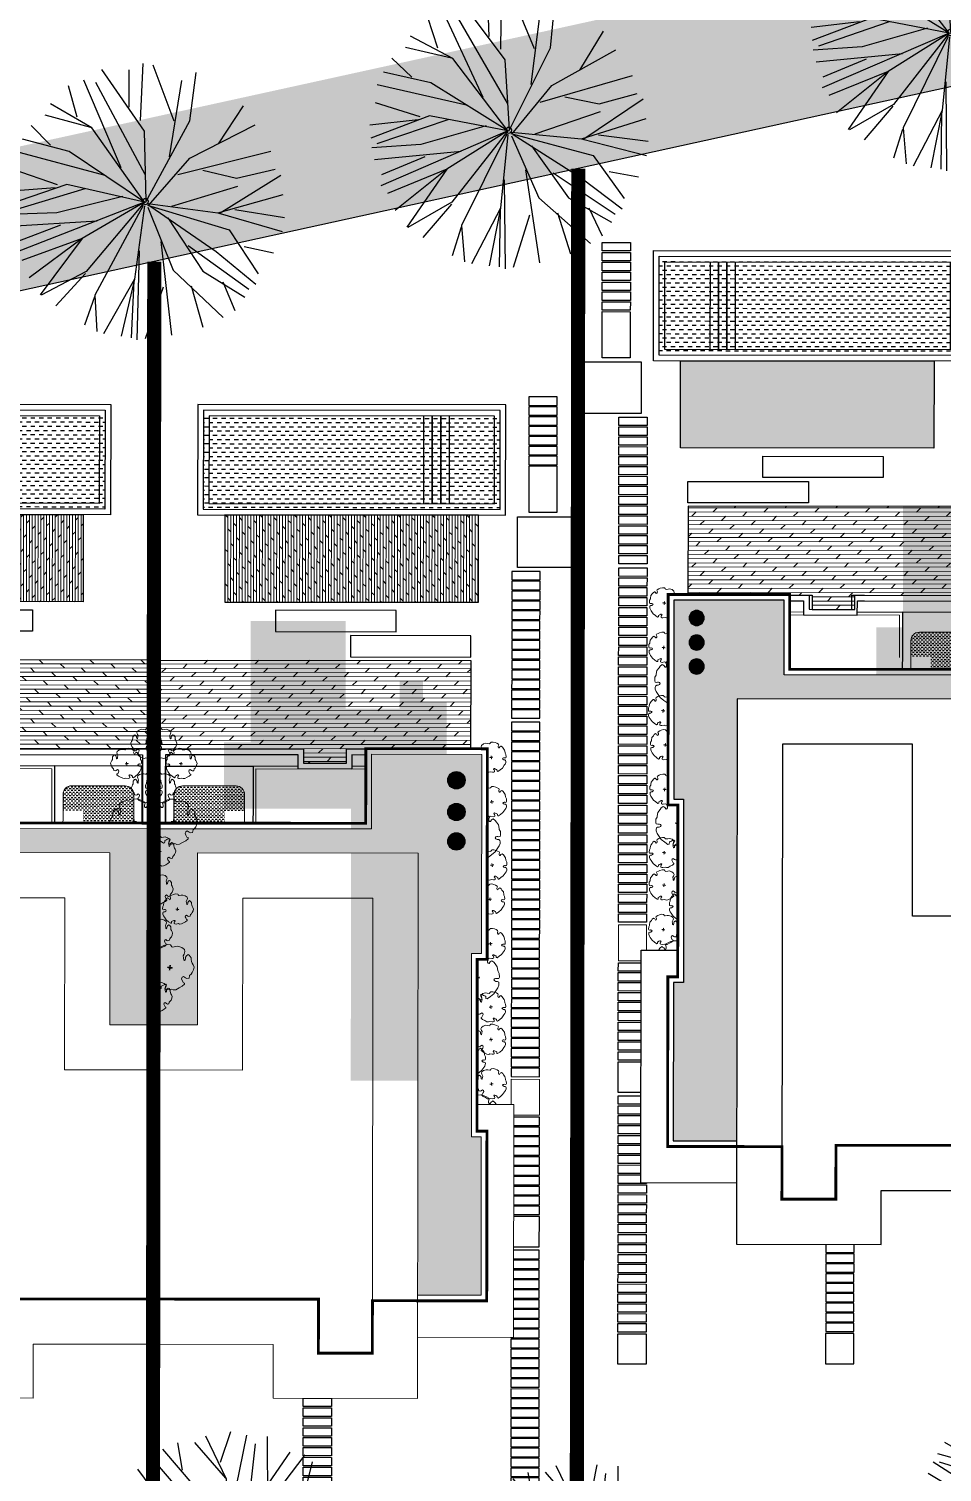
# Model space of a CAD drawing. Header units: millimetres. Extents: x -1030105 to 906887, y -616134 to 1220667.
# Drawn here: x -812864 to -780548, y -415820 to -364710 of the extents above; entities that cross this region are included whole.
import ezdxf

# ---------------------------------------------------------------- set-up
doc = ezdxf.new("R2010")
doc.units = ezdxf.units.MM
doc.header["$MEASUREMENT"] = 0
doc.linetypes.add('HIDDEN', pattern=[9.525, 6.35, -3.175])
doc.layers.get('Defpoints').update_dxf_attribs({"color": 1})
doc.layers.add('+ toa do mong', color=7, linetype='Continuous', true_color=0xfa1a05)
for name, color, linetype, lineweight in [('240930  KHU B- TMB gời inno$0$1. I-FURN', 252, 'Continuous', 18), ('240930  KHU B- TMB gời inno$0$A-WALL', 1, 'Continuous', 30), ('240930  KHU B- TMB gời inno$0$GFA', 6, 'Continuous', 0), ('GFA', 6, 'Continuous', 0), ('QH_KTCQ_Caycanhquan', 97, 'Continuous', 18)]:
    doc.layers.add(name, color=color, linetype=linetype, lineweight=lineweight)
for name, color, linetype in [('240930  KHU B- TMB gời inno$0$DA-ELEV-PEN1', 8, 'Continuous'), ('240930  KHU B- TMB gời inno$0$DA-FLOR-PATT', 251, 'Continuous'), ('240930  KHU B- TMB gời inno$0$DA-WALL-LOW', 1, 'Continuous'), ('240930  KHU B- TMB gời inno$0$DA-WALL-PATT', 8, 'Continuous'), ('240930  KHU B- TMB gời inno$0$TMB-KHU B-XREF$0$Xref-LBC-Plot$0$DA-SITE-CNTR1', 8, 'Continuous'), ('DA-LANS-TREE', 7, 'Continuous'), ('DA-WALL-LOW', 1, 'Continuous'), ('Dat cong trinh cac loai', 6, 'Continuous'), ('KTCQ CẢNH QUAN', 192, 'Continuous'), ('N-cay lon', 192, 'Continuous'), ('ranh dat', 7, 'Continuous'), ('TMB-KHU B-XREF$0$Xref-LBC-Plot$0$DA-SITE-CNTR1', 8, 'Continuous'), ('XREF_LBC_ZONE B_BEACH VILLA 22 11 11$0$DA-FLOR-PATT', 251, 'Continuous')]:
    doc.layers.add(name, color=color, linetype=linetype)

# ---------------------------------------------------------------- blocks, each defined once
blk = doc.blocks.new('*U1357')
at = {"layer": '240930  KHU B- TMB gời inno$0$DA-WALL-PATT'}
blk.add_lwpolyline([(0, -0.6), (-0.3, -0.6), (-0.3, 0.4), (0, 0.4)], close=True, dxfattribs=at)
blk = doc.blocks.new('*U1358')
at = {"color": 0, "linetype": 'ByBlock', "lineweight": -2, "transparency": 16777216, "rotation": 180.0003083683384}
for p in [(-0.652, -240.491), (-0.302, -240.491), (0.048, -240.491), (0.398, -240.491), (0.748, -240.491), (1.098, -240.491), (1.448, -240.491), (1.798, -240.491), (2.148, -240.491), (2.498, -240.491), (2.848, -240.491), (3.198, -240.491), (3.548, -240.491)]:
    blk.add_blockref('*U1357', p, dxfattribs=at)
blk = doc.blocks.new('*U1359')
at = {"layer": '240930  KHU B- TMB gời inno$0$DA-WALL-PATT'}
blk.add_lwpolyline([(0, -600), (-300, -600), (-300, 400), (0, 400)], close=True, dxfattribs=at)
blk = doc.blocks.new('*U1360')
at = {"color": 0, "linetype": 'ByBlock', "lineweight": -2, "transparency": 16777216, "rotation": 180.0003083671565}
for p in [(-2402, -240491), (-2052, -240491), (-1702, -240491), (-1352, -240491), (-1002, -240491), (-652, -240491), (-302, -240491), (48, -240491), (398, -240491), (748, -240491), (1098, -240491), (1448, -240491), (1798, -240491), (2148, -240491), (2498, -240491), (2848, -240491), (3198, -240491), (3548, -240491)]:
    blk.add_blockref('*U1359', p, dxfattribs=at)
blk = doc.blocks.new('*U1361')
at = {"layer": '240930  KHU B- TMB gời inno$0$DA-WALL-PATT'}
blk.add_lwpolyline([(0, -600), (-300, -600), (-300, 400), (0, 400)], close=True, dxfattribs=at)
blk = doc.blocks.new('*U1362')
at = {"color": 0, "linetype": 'ByBlock', "lineweight": -2, "transparency": 16777216, "rotation": 180.0003083671565}
for p in [(398, -240491), (748, -240491), (1098, -240491), (1448, -240491), (1798, -240491), (2148, -240491), (2498, -240491), (2848, -240491), (3198, -240491), (3548, -240491)]:
    blk.add_blockref('*U1361', p, dxfattribs=at)
blk = doc.blocks.new('*U1363')
at = {"layer": '240930  KHU B- TMB gời inno$0$DA-WALL-PATT'}
blk.add_lwpolyline([(0, -600), (-300, -600), (-300, 400), (0, 400)], close=True, dxfattribs=at)
blk = doc.blocks.new('*U1364')
at = {"color": 0, "linetype": 'ByBlock', "lineweight": -2, "transparency": 16777216, "rotation": 180.0003083671565}
for p in [(-2402, -240491), (-2052, -240491), (-1702, -240491), (-1352, -240491), (-1002, -240491), (-652, -240491), (-302, -240491), (48, -240491), (398, -240491), (748, -240491), (1098, -240491), (1448, -240491), (1798, -240491), (2148, -240491), (2498, -240491), (2848, -240491), (3198, -240491), (3548, -240491)]:
    blk.add_blockref('*U1363', p, dxfattribs=at)
blk = doc.blocks.new('*U1365')
at = {"layer": '240930  KHU B- TMB gời inno$0$DA-WALL-PATT'}
blk.add_lwpolyline([(0, -600), (-300, -600), (-300, 400), (0, 400)], close=True, dxfattribs=at)
blk = doc.blocks.new('*U1366')
at = {"color": 0, "linetype": 'ByBlock', "lineweight": -2, "transparency": 16777216, "rotation": 180.0003083671565}
for p in [(-1352, -240491), (-1002, -240491), (-652, -240491), (-302, -240491), (48, -240491), (398, -240491), (748, -240491), (1098, -240491), (1448, -240491), (1798, -240491), (2148, -240491), (2498, -240491), (2848, -240491), (3198, -240491), (3548, -240491)]:
    blk.add_blockref('*U1365', p, dxfattribs=at)
blk = doc.blocks.new('*U1367')
at = {"layer": '240930  KHU B- TMB gời inno$0$DA-WALL-PATT'}
blk.add_lwpolyline([(0, -600), (-300, -600), (-300, 400), (0, 400)], close=True, dxfattribs=at)
blk = doc.blocks.new('*U1368')
at = {"color": 0, "linetype": 'ByBlock', "lineweight": -2, "transparency": 16777216, "rotation": 180.0003083671565}
for p in [(398, -240491), (748, -240491), (1098, -240491), (1448, -240491), (1798, -240491), (2148, -240491), (2498, -240491), (2848, -240491), (3198, -240491), (3548, -240491)]:
    blk.add_blockref('*U1367', p, dxfattribs=at)
blk = doc.blocks.new('*U1369')
at = {"layer": '240930  KHU B- TMB gời inno$0$DA-WALL-PATT'}
blk.add_lwpolyline([(0, -600), (-300, -600), (-300, 400), (0, 400)], close=True, dxfattribs=at)
blk = doc.blocks.new('*U1370')
at = {"color": 0, "linetype": 'ByBlock', "lineweight": -2, "transparency": 16777216, "rotation": 180.0003083671565}
for p in [(-1002, -240491), (-652, -240491), (-302, -240491), (48, -240491), (398, -240491), (748, -240491), (1098, -240491), (1448, -240491), (1798, -240491), (2148, -240491), (2498, -240491), (2848, -240491), (3198, -240491), (3548, -240491)]:
    blk.add_blockref('*U1369', p, dxfattribs=at)
blk = doc.blocks.new('240930  KHU B- TMB gời inno$0$A$C8db1bffd')
at = {"layer": '240930  KHU B- TMB gời inno$0$DA-FLOR-PATT'}
h = blk.add_hatch(dxfattribs=at)
h.set_pattern_fill('DASH', color=153, scale=1200, angle=90)
h.paths.add_polyline_path([(-200, -10700), (-200, -200), (-3500, -200), (-3500, -10700)])
blk.add_lwpolyline([(-200, -10700), (-200, -200), (-3700, -200), (-3700, -10700)], close=True, dxfattribs=at)
for points in [[(-3500, -2000), (-400, -2000)], [(-400, -2300), (-3500, -2300)], [(-3500, -2600), (-400, -2600)], [(-400, -2900), (-3500, -2900)]]:
    blk.add_lwpolyline(points, dxfattribs=at)
at = {"layer": '240930  KHU B- TMB gời inno$0$DA-WALL-LOW', "color": 252}
blk.add_lwpolyline([(0, -10900), (0, 0), (-3900, 0), (-3900, -10900)], close=True, dxfattribs=at)
at = {"layer": '240930  KHU B- TMB gời inno$0$DA-WALL-PATT'}
blk.add_lwpolyline([(-400, -10500), (-400, -400), (-3500, -400), (-3500, -10500)], close=True, dxfattribs=at)
for points in [[(-3500, -2300), (-400, -2300)], [(-400, -2600), (-3500, -2600)]]:
    blk.add_lwpolyline(points, dxfattribs=at)
blk = doc.blocks.new('*U1371')
at = {"layer": '240930  KHU B- TMB gời inno$0$DA-WALL-PATT'}
blk.add_lwpolyline([(0, -600), (-300, -600), (-300, 400), (0, 400)], close=True, dxfattribs=at)
blk = doc.blocks.new('*U1372')
at = {"color": 0, "linetype": 'ByBlock', "lineweight": -2, "transparency": 16777216, "rotation": 180.0003083671565}
for p in [(1448, -240491), (1798, -240491), (2148, -240491), (2498, -240491), (2848, -240491), (3198, -240491), (3548, -240491)]:
    blk.add_blockref('*U1371', p, dxfattribs=at)
blk = doc.blocks.new('Xref Khu Spa-Wellness - TBM$0$TREE_T')
at = {"const_width": 100}
for points in [[(-124, 124), (124, -124)], [(124, 124), (-124, -124)]]:
    blk.add_lwpolyline(points, dxfattribs=at)
blk = doc.blocks.new('Xref Khu Spa-Wellness - TBM$0$TREE_5')
at = {"layer": 'QH_KTCQ_Caycanhquan', "color": 114, "true_color": 0x139b48}
blk.add_lwpolyline([(-936, 1164), (-781, 1299), (-578, 1386), (-423, 1425), (-249, 1454), (-181, 1415), (-143, 1289), (-85, 1222), (-17, 1193), (41, 1222), (31, 1347), (60, 1425), (80, 1473), (244, 1473), (370, 1434), (592, 1376), (776, 1212), (824, 1164), (960, 1106), (1114, 932), (1143, 845), (1076, 768), (1018, 748), (979, 710), (931, 642), (940, 565), (1018, 555), (1114, 565), (1192, 623), (1289, 632), (1366, 565), (1424, 487), (1472, 323), (1482, 169), (1501, -160), (1434, -440), (1356, -691), (1289, -720), (1240, -682), (1182, -614), (1124, -624), (1037, -643), (931, -662), (873, -701), (863, -769), (969, -798), (1056, -856), (1105, -923), (1066, -991), (989, -1068), (786, -1174), (718, -1290), (573, -1377), (341, -1416), (109, -1455), (-94, -1445), (-133, -1387), (-94, -1319), (-124, -1167), (-158, -1051), (-245, -987), (-362, -999), (-402, -1151), (-439, -1243), (-568, -1308), (-704, -1194), (-829, -1184), (-965, -1145), (-1129, -1049), (-1265, -942), (-1313, -778), (-1332, -653), (-1352, -546), (-1429, -421), (-1497, -334), (-1497, -131), (-1458, -54), (-1323, -44), (-1226, -92), (-1158, -160), (-1110, -208), (-1042, -218), (-1023, -170), (-1100, -44), (-1158, 82), (-1274, 140), (-1342, 178), (-1419, 227), (-1468, 352), (-1419, 565), (-1265, 787), (-1129, 864), (-965, 951), (-936, 999), (-936, 1086)], close=True, dxfattribs=at)
blk.add_blockref('Xref Khu Spa-Wellness - TBM$0$TREE_T', (0, 0), dxfattribs=at)
blk = doc.blocks.new('240930  KHU B- TMB gời inno$0$River Semi Roof plan')
at = {"layer": 'GFA', "true_color": 0x8c7854}
h = blk.add_hatch(dxfattribs=at)
h.set_pattern_fill('DOLMIT', color=35, scale=600, angle=90)
h.paths.add_polyline_path([(-32811, -1729), (-35899, -1729), (-35899, -10700), (-32811, -10700)])
h.paths.add_polyline_path([(-27102, -6400), (-27600, -6400), (-27600, -2000), (-30750, -2000), (-30750, -13000), (-27601, -13000), (-27601, -7900), (-27102, -7900)])
h = blk.add_hatch(dxfattribs=at)
h.set_pattern_fill('DOLMIT', color=35, scale=0.166406, angle=90)
h.set_pattern_definition([(90, (-25012.21684, 77609.77629), (-0.0416016166, -4e-18), []), (135, (-25012.21684, 77609.77629), (-0.08320323306, -0.08320323306), [0.05883357041, -0.11766714082])])
edge = h.paths.add_edge_path()
edge.add_line((-20568, -33631), (-22928, -33631))
edge.add_line((-22928, -33631), (-22928, -34735))
edge.add_line((-22928, -34735), (-23503, -34735))
edge.add_line((-23503, -34735), (-23503, -34504))
edge.add_line((-23503, -34504), (-24557, -34504))
edge.add_line((-24557, -34504), (-24557, -33680))
edge.add_line((-24557, -33680), (-23797, -33680))
edge.add_line((-23797, -33680), (-23797, -32846))
edge.add_line((-23797, -32846), (-20568, -32846))
edge.add_line((-20568, -32846), (-20568, -33631))
at = {"layer": 'XREF_LBC_ZONE B_BEACH VILLA 22 11 11$0$DA-FLOR-PATT'}
h = blk.add_hatch(dxfattribs=at)
h.set_pattern_fill('DASH', color=153, scale=500, angle=90)
h.set_pattern_definition([(90, (-40144.094, 37709.1), (-62.5, 62.5), [62.5, -62.5])])
h.paths.add_polyline_path([(-24096, -10703), (-25405, -10703), (-25401, -10700), (-25401, -9996), (-25996, -9996, 0.414214), (-26296, -10296), (-26296, -12196, 0.414214), (-25996, -12496), (-24096, -12496, 0.414214), (-23796, -12196), (-23796, -11810), (-24096, -11810)])
at = {"layer": '240930  KHU B- TMB gời inno$0$1. I-FURN', "elevation": 0}
for points in [[(-15919, -550), (-14647, -550), (-14647, 450), (-15919, 450)], [(-23796, -11810), (-23796, -10610), (-24096, -10610), (-24096, -11810)], [(-23496, -11810), (-23496, -10610), (-23796, -10610), (-23796, -11810)]]:
    blk.add_lwpolyline(points, close=True, dxfattribs=at)
for points in [[(-14000, -2200), (-14000, -2650), (-27004, -2650), (-27002, -6200)], [(-13900, -2200), (-13900, -2750), (-26904, -2750), (-26900, -9596), (-24979, -9596)], [(-27001, -8100), (-27000, -9696), (-24979, -9696)], [(-23496, -10610), (-23496, -12799), (-19596, -12801), (-19596, -10702)]]:
    blk.add_lwpolyline(points, dxfattribs=at)
blk.add_lwpolyline([(-24096, -12496), (-25996, -12496, -0.414214), (-26296, -12196), (-26296, -10296, -0.414214), (-25996, -9996), (-24096, -9996, -0.414214), (-23796, -10296), (-23796, -12196, -0.414214)], format="xyb", close=True, dxfattribs=at)
at = {"layer": '240930  KHU B- TMB gời inno$0$DA-ELEV-PEN1', "elevation": 0}
blk.add_lwpolyline([(-11066, -550), (-9988, -550), (-9988, 450), (-11066, 450)], close=True, dxfattribs=at)
at = {"layer": '240930  KHU B- TMB gời inno$0$DA-FLOR-PATT'}
blk.add_lwpolyline([(-7429, -6200), (-6100, -6200), (-6100, -8600), (-7430, -8600)], dxfattribs=at)
at = {"layer": '240930  KHU B- TMB gời inno$0$DA-FLOR-PATT', "elevation": 0}
blk.add_lwpolyline([(-8770, -8300), (-7770, -8300), (-7770, -10500), (-8770, -10500)], dxfattribs=at)
at = {"layer": '240930  KHU B- TMB gời inno$0$DA-WALL-LOW', "elevation": 0}
for points in [[(-10700, -2000), (-10700, -2000), (-27600, -2000), (-27600, -6400)], [(-10700, -2000), (-8430, -2000), (-8430, -3600)], [(-10700, -2200), (-10700, -2200), (-27400, -2200), (-27400, -6200)], [(-10700, -2200), (-8630, -2200), (-8630, -3600)], [(-27600, -6300), (-27600, -6400), (-27102, -6400), (-27102, -7900), (-27600, -7900), (-27600, -8000)], [(-27400, -6200), (-26902, -6200), (-26902, -8100), (-27400, -8100)], [(-27600, -7900), (-27600, -8350), (-27600, -13000), (-18400, -13000)], [(-27400, -8100), (-27400, -8350), (-27400, -12800), (-18400, -12800)]]:
    blk.add_lwpolyline(points, dxfattribs=at)
blk.add_lwpolyline([(-23496, -12796), (-27000, -12796), (-27000, -9696), (-23496, -9696)], close=True, dxfattribs=at)
at = {"layer": '240930  KHU B- TMB gời inno$0$DA-WALL-PATT', "elevation": 0}
for points in [[(-35843, 1800), (-34043, 1800), (-34043, -350), (-35843, -350)], [(-37635, 50), (-36000, 50), (-36000, 1050), (-37635, 1050)], [(-30871, -1994), (-31626, -1994), (-31626, -6258), (-30871, -6258)], [(-31767, -4643), (-32522, -4643), (-32522, -8907), (-31767, -8907)]]:
    blk.add_lwpolyline(points, close=True, dxfattribs=at)
at = {"layer": 'DA-WALL-LOW', "color": 7, "elevation": 0}
blk.add_lwpolyline([(-27600, -2000), (-27600, -6400), (-27100, -6400), (-27100, -7900), (-27601, -7900), (-27601, -13000), (-30750, -13000), (-30750, -2000)], close=True, dxfattribs=at)
at = {"layer": 'Defpoints', "color": 6, "elevation": 0}
blk.add_lwpolyline([(-18400, -13000), (-27600, -13000), (-27600, -12800)], dxfattribs=at)
at = {"layer": 'XREF_LBC_ZONE B_BEACH VILLA 22 11 11$0$DA-FLOR-PATT', "color": 7, "elevation": 0}
blk.add_lwpolyline([(-18400, -13000), (-18400, -10703)], dxfattribs=at)
at = {"color": 0, "xscale": -0.9999999999999982, "rotation": 180}
for name, p in [('*U1372', (-41533, -239840, 0)), ('*U1360', (-26162, -240440, 0)), ('*U1364', (-19862, -240440, 0)), ('*U1362', (-14977, -240440, 0)), ('*U1370', (-8864, -240440, 0)), ('*U1368', (-5351, -240440, 0))]:
    blk.add_blockref(name, p, dxfattribs=at)
at = {"color": 0, "xscale": 999.9999999999999, "yscale": 999.9999999999999, "zscale": 999.9999999999999}
blk.add_blockref('*U1358', (-5373, 232991, 0), dxfattribs=at)
at = {"layer": 'QH_KTCQ_Caycanhquan', "color": 116}
for p, xscale, yscale, zscale, rotation in [((-25743, -1247, -3), 0.3613160547961027, 0.3613160547961027, 0.3613160547961027, 52.2616449089547), ((-23503, -1233, -3), 0.3613160547961027, 0.3613160547961027, 0.3613160547961027, 52.2616449089547), ((-15753, -1247, -3), 0.3613160547961027, 0.3613160547961027, 0.3613160547961027, 52.2616449089547), ((-13513, -1233, -3), 0.3613160547961027, 0.3613160547961027, 0.3613160547961027, 52.2616449089547), ((-27318, -1268, -3), 0.3613160547961027, 0.3613160547961027, 0.3613160547961027, 52.2616449089547), ((-24537, -1720, -3), 0.5419740821941541, 0.5419740821941541, 0.5419740821941541, 52.26164490895473), ((-22293, -1309, -3), 0.3613160547961027, 0.3613160547961027, 0.3613160547961027, 52.2616449089547), ((-20718, -1288, -3), 0.3613160547961027, 0.3613160547961027, 0.3613160547961027, 52.2616449089547), ((-19511, -1760, -3), 0.5419740821941541, 0.5419740821941541, 0.5419740821941541, 52.26164490895473), ((-18478, -1273, -3), 0.3613160547961027, 0.3613160547961027, 0.3613160547961027, 52.2616449089547), ((-17328, -1268, -3), 0.3613160547961027, 0.3613160547961027, 0.3613160547961027, 52.2616449089547), ((-14547, -1720, -3), 0.5419740821941541, 0.5419740821941541, 0.5419740821941541, 52.26164490895473), ((-26604, -1982, -3), 0.3613160547961027, 0.3613160547961027, 0.3613160547961027, 52.2616449089547), ((-21579, -2023, -3), 0.3613160547961027, 0.3613160547961027, 0.3613160547961027, 52.2616449089547), ((-16614, -1982, -3), 0.3613160547961027, 0.3613160547961027, 0.3613160547961027, 52.2616449089547), ((-27799, -13454, -3), 0.3613160547961027, 0.3613160547961027, 0.3613160547961027, 52.2616449089547), ((-26223, -13433, -3), 0.3613160547961027, 0.3613160547961027, 0.3613160547961027, 52.2616449089547), ((-25017, -13905, -3), 0.5419740821941541, 0.5419740821941541, 0.5419740821941541, 52.26164490895473), ((-23983, -13418, -3), 0.3613160547961027, 0.3613160547961027, 0.3613160547961027, 52.2616449089547), ((-22643, -13331, -3), 0.3613160547961027, 0.3613160547961027, 0.3613160547961027, 52.2616449089547), ((-21067, -13310, -3), 0.3613160547961027, 0.3613160547961027, 0.3613160547961027, 52.2616449089547), ((-19861, -13783, -3), 0.5419740821941541, 0.5419740821941541, 0.5419740821941541, 52.26164490895473), ((-18827, -13296, -3), 0.3613160547961027, 0.3613160547961027, 0.3613160547961027, 52.2616449089547), ((-27084, -14168, -3), 0.3613160547961027, 0.3613160547961027, 0.3613160547961027, 52.2616449089547), ((-21928, -14046, -3), 0.3613160547961027, 0.3613160547961027, 0.3613160547961027, 52.2616449089547)]:
    blk.add_blockref('Xref Khu Spa-Wellness - TBM$0$TREE_5', p, dxfattribs=dict(at, xscale=xscale, yscale=yscale, zscale=zscale, rotation=rotation))
blk.add_wipeout([(-27624, -1408), (-27624, -5708), (-24979, -5708), (-24979, -13208), (-6524, -13208), (-6524, -8963), (-4614, -8963), (-4614, -3853), (-6782, -3853), (-6782, -458), (-15024, -458), (-15024, -1758), (-20169, -1758), (-20169, -1408)])
blk.add_wipeout([(-39799, -11668), (-39799, -768), (-35899, -768), (-35899, -1729), (-32811, -1729), (-32811, -10700), (-35899, -10700), (-35899, -11668)]).translate(0, 0, 0).dxf.layer = '240930  KHU B- TMB gời inno$0$A-WALL'
at = {"layer": 'GFA', "true_color": 0x8c7854}
h = blk.add_hatch(dxfattribs=at)
h.set_pattern_fill('DOLMIT', color=35, scale=407.086, angle=180)
h.paths.add_polyline_path([(-32811, -1729), (-35899, -1729), (-35899, -10700), (-32811, -10700)])
at = {"layer": 'GFA', "true_color": 0xb75434}
h = blk.add_hatch(dxfattribs=at)
h.set_pattern_fill('AR-RSHKE', color=15, scale=36.9907, angle=90)
h.paths.add_polyline_path([(-24779, -13008), (-17839, -13008), (-17839, -11658), (-23929, -11658), (-23929, -3853), (-8274, -3853), (-8274, -1608), (-13884, -1608), (-13884, -1958), (-20369, -1958), (-20369, -1608), (-27424, -1608), (-27424, -5508), (-24779, -5508)])
at = {"layer": 'XREF_LBC_ZONE B_BEACH VILLA 22 11 11$0$DA-FLOR-PATT'}
h = blk.add_hatch(color=252, dxfattribs=at)
h.dxf.hatch_style = 1
h.paths.add_polyline_path([(-26814, -2501, 1), (-26202, -2501, 1)])
h = blk.add_hatch(color=252, dxfattribs=at)
h.dxf.hatch_style = 1
h.paths.add_polyline_path([(-25690, -2501, 1), (-25077, -2501, 1)])
h = blk.add_hatch(color=252, dxfattribs=at)
h.dxf.hatch_style = 1
h.paths.add_polyline_path([(-24646, -2501, 1), (-24033, -2501, 1)])
at = {"layer": '+ toa do mong', "linetype": 'HIDDEN', "ltscale": 10, "const_width": 100, "elevation": 0}
blk.add_lwpolyline([(-27624, -1408), (-20169, -1408), (-20169, -1758), (-14084, -1758), (-14084, -1408), (-8074, -1408), (-8074, -5453), (-6214, -5453), (-6214, -7363), (-8124, -7363), (-8124, -13208), (-24979, -13208), (-24979, -5708), (-27624, -5708), (-27624, -1408)], dxfattribs=at)
at = {"color": 7}
blk.add_lwpolyline([(-6782, -3853), (-6782, -458), (-15024, -458), (-15024, -1758)], dxfattribs=at)
at = {"color": 7, "elevation": 0}
for points in [[(-27624, -1408), (-20169, -1408), (-20169, -1758), (-14084, -1758), (-14084, -1408), (-8074, -1408), (-8074, -3853)], [(-17839, -13008), (-24779, -13008), (-24779, -5508), (-27424, -5508), (-27424, -1608), (-20369, -1608), (-20369, -1958), (-13884, -1958), (-13884, -1608), (-8274, -1608), (-8274, -3853)]]:
    blk.add_lwpolyline(points, dxfattribs=at)
at = {"elevation": 0}
blk.add_lwpolyline([(-17839, -13208), (-24979, -13208), (-24979, -5708), (-27624, -5708), (-27624, -1408)], dxfattribs=at)
blk.add_lwpolyline([(-23929, -3853), (-4614, -3853), (-4614, -8963), (-6524, -8963), (-6524, -13208), (-17839, -13208), (-17839, -11658), (-23929, -11658)], close=True, dxfattribs=at)
at = {"color": 7, "elevation": 0}
blk.add_lwpolyline([(-6524, -13208), (-17839, -13208), (-17839, -11658), (-23929, -11658), (-23929, -3853), (-4614, -3853), (-4614, -8963), (-6524, -8963)], close=True, dxfattribs=at)
at = {"color": 252, "elevation": 0}
blk.add_lwpolyline([(-8124, -13208), (-16239, -13208), (-16239, -10058), (-22329, -10058), (-22329, -5453), (-6214, -5453), (-6214, -7363), (-8124, -7363)], close=True, dxfattribs=at)
at = {"layer": 'DA-LANS-TREE', "color": 251, "true_color": 0x636466}
for centre in [(-26508, -2501), (-25384, -2501), (-24340, -2501)]:
    blk.add_circle(centre, 306, dxfattribs=at)
at = {"layer": 'DA-WALL-LOW', "color": 7, "elevation": 0}
blk.add_lwpolyline([(-35899, -10700), (-32811, -10700), (-32811, -1729), (-35899, -1729)], close=True, dxfattribs=at)
at = {"color": 0, "xscale": -0.9999999999999982, "rotation": 180}
blk.add_blockref('*U1366', (-32553, -240440, 0), dxfattribs=at)
at = {"layer": 'Defpoints', "color": 6}
blk.add_blockref('240930  KHU B- TMB gời inno$0$A$C8db1bffd', (-35899, -768, 0), dxfattribs=at)
blk = doc.blocks.new('240930  KHU B- TMB gời inno$0$sdwsedwe')
at = {"layer": 'GFA', "true_color": 0x8c7854}
h = blk.add_hatch(dxfattribs=at)
h.set_pattern_fill('DOLMIT', color=35, scale=0.463266, angle=180)
h.set_pattern_definition([(180, (-356130.54977, -95107.98811), (4e-17, -0.115816588506), []), (225, (-356130.54977, -95107.9881), (0.23163317662, -0.23163317662), [0.1637893902, -0.32757878043])])
edge = h.paths.add_edge_path()
edge.add_line((104079, -232178), (113702, -232178))
edge.add_line((113702, -232178), (113702, -227678))
edge.add_line((113702, -227678), (116046, -227678))
edge.add_line((116046, -227678), (116046, -228620))
edge.add_line((116046, -228620), (120346, -228620))
edge.add_line((120346, -228620), (120346, -231978))
edge.add_line((120346, -231978), (117246, -231978))
edge.add_line((117246, -231978), (117246, -235378))
edge.add_line((117246, -235378), (104079, -235378))
edge.add_line((104079, -235378), (104079, -232178))
blk = doc.blocks.new('240930  KHU B- TMB gời inno$0$MANSION ROOF PLAN')
at = {"color": 0}
blk.add_blockref('240930  KHU B- TMB gời inno$0$sdwsedwe', (-58303, 203027), dxfattribs=at)
blk = doc.blocks.new('240930  KHU B- TMB gời inno$0$xdfdfedf')
at = {"layer": 'GFA', "true_color": 0x8c7854}
h = blk.add_hatch(dxfattribs=at)
h.set_pattern_fill('DOLMIT', color=35, scale=0.463266, angle=180)
h.set_pattern_definition([(180, (-258403.98927, -65107.98811), (4e-17, -0.115816588506), []), (225, (-258403.98927, -65107.9881), (0.23163317662, -0.23163317662), [0.1637893902, -0.32757878043])])
edge = h.paths.add_edge_path()
edge.add_line((51284, -52736), (51284, -59306))
edge.add_line((51284, -59306), (54357, -59306))
edge.add_line((54357, -59306), (54357, -60906))
edge.add_line((54357, -60906), (53713, -60906))
edge.add_line((53713, -60906), (53713, -63842))
edge.add_line((53713, -63842), (51421, -63842))
edge.add_line((51421, -63842), (51421, -61725))
edge.add_line((51421, -61725), (49099, -61725))
edge.add_line((49099, -61725), (49099, -52736))
edge.add_line((49099, -52736), (51284, -52736))
at = {"layer": 'XREF_LBC_ZONE B_BEACH VILLA 22 11 11$0$DA-FLOR-PATT'}
h = blk.add_hatch(dxfattribs=at)
h.set_pattern_fill('DASH', color=153, scale=500, angle=90)
h.paths.add_polyline_path([(16049, -48412), (14739, -48412), (14743, -48409), (14743, -47705), (14149, -47705, 0.414214), (13849, -48005), (13849, -49905, 0.414214), (14149, -50205), (16049, -50205, 0.414214), (16349, -49905), (16349, -49519), (16049, -49519)])
at = {"layer": '240930  KHU B- TMB gời inno$0$1. I-FURN', "elevation": 0}
for points in [[(26144, -39909), (26144, -40359), (13140, -40359), (13142, -43909)], [(26244, -39909), (26244, -40459), (13240, -40459), (13244, -47305), (14743, -47305)], [(13143, -45809), (13144, -47405), (14743, -47405)], [(16649, -48319), (16649, -50508), (20549, -50510), (20549, -48412)]]:
    blk.add_lwpolyline(points, dxfattribs=at)
blk.add_lwpolyline([(16049, -50205), (14149, -50205, -0.414214), (13849, -49905), (13849, -48005, -0.414214), (14149, -47705), (16049, -47705, -0.414214), (16349, -48005), (16349, -49905, -0.414214)], format="xyb", close=True, dxfattribs=at)
for points in [[(16349, -49519), (16349, -48319), (16049, -48319), (16049, -49519)], [(16649, -49519), (16649, -48319), (16349, -48319), (16349, -49519)]]:
    blk.add_lwpolyline(points, close=True, dxfattribs=at)
at = {"layer": '240930  KHU B- TMB gời inno$0$DA-WALL-LOW', "elevation": 0}
for points in [[(29444, -39709), (29444, -39709), (12544, -39709), (12544, -44109)], [(29444, -39709), (31714, -39709), (31714, -41309)], [(29445, -39709), (31715, -39709), (31715, -41309)], [(29444, -39909), (29444, -39909), (12744, -39909), (12744, -43909)], [(29444, -39909), (31514, -39909), (31514, -41309)], [(29445, -39909), (31515, -39909), (31515, -41309)], [(12744, -43909), (13242, -43909), (13242, -45809), (12744, -45809)], [(12544, -44009), (12544, -44109), (13042, -44109), (13042, -45609), (12544, -45609), (12544, -45709)], [(12544, -45609), (12544, -46059), (12544, -50709), (21744, -50709)], [(12744, -45809), (12744, -46059), (12744, -50509), (21744, -50509)]]:
    blk.add_lwpolyline(points, dxfattribs=at)
blk.add_lwpolyline([(16649, -50505), (13144, -50505), (13144, -47405), (16649, -47405)], close=True, dxfattribs=at)
at = {"layer": 'Defpoints', "color": 6}
blk.add_lwpolyline([(21744, -50709), (12544, -50709), (12544, -50509)], dxfattribs=at)
at = {"layer": 'QH_KTCQ_Caycanhquan', "color": 116}
for p, xscale, yscale, zscale, rotation in [((12826, -38977, -3), 0.3613160547961033, 0.3613160547961033, 0.3613160547961033, 52.2616449089547), ((14401, -38956, -3), 0.3613160547961033, 0.3613160547961033, 0.3613160547961033, 52.2616449089547), ((15607, -39429, -3), 0.5419740821941551, 0.5419740821941551, 0.5419740821941551, 52.26164490895473), ((16641, -38942, -3), 0.3613160547961033, 0.3613160547961033, 0.3613160547961033, 52.2616449089547), ((17851, -39018, -3), 0.3613160547961033, 0.3613160547961033, 0.3613160547961033, 52.2616449089547), ((19426, -38997, -3), 0.3613160547961033, 0.3613160547961033, 0.3613160547961033, 52.2616449089547), ((21666, -38982, -3), 0.3613160547961033, 0.3613160547961033, 0.3613160547961033, 52.2616449089547), ((22816, -38977, -3), 0.3613160547961033, 0.3613160547961033, 0.3613160547961033, 52.2616449089547), ((24391, -38956, -3), 0.3613160547961033, 0.3613160547961033, 0.3613160547961033, 52.2616449089547), ((25597, -39429, -3), 0.5419740821941551, 0.5419740821941551, 0.5419740821941551, 52.26164490895473), ((26631, -38942, -3), 0.3613160547961033, 0.3613160547961033, 0.3613160547961033, 52.2616449089547), ((20633, -39469, -3), 0.5419740821941551, 0.5419740821941551, 0.5419740821941551, 52.26164490895473), ((13540, -39692, -3), 0.3613160547961033, 0.3613160547961033, 0.3613160547961033, 52.2616449089547), ((18565, -39732, -3), 0.3613160547961033, 0.3613160547961033, 0.3613160547961033, 52.2616449089547), ((23530, -39692, -3), 0.3613160547961033, 0.3613160547961033, 0.3613160547961033, 52.2616449089547), ((12346, -51163, -3), 0.3613160547961033, 0.3613160547961033, 0.3613160547961033, 52.2616449089547), ((13921, -51142, -3), 0.3613160547961033, 0.3613160547961033, 0.3613160547961033, 52.2616449089547), ((15127, -51614, -3), 0.5419740821941551, 0.5419740821941551, 0.5419740821941551, 52.26164490895473), ((16161, -51127, -3), 0.3613160547961033, 0.3613160547961033, 0.3613160547961033, 52.2616449089547), ((17502, -51041, -3), 0.3613160547961033, 0.3613160547961033, 0.3613160547961033, 52.2616449089547), ((19077, -51020, -3), 0.3613160547961033, 0.3613160547961033, 0.3613160547961033, 52.2616449089547), ((20283, -51492, -3), 0.5419740821941551, 0.5419740821941551, 0.5419740821941551, 52.26164490895473), ((21317, -51005, -3), 0.3613160547961033, 0.3613160547961033, 0.3613160547961033, 52.2616449089547), ((18216, -51755, -3), 0.3613160547961033, 0.3613160547961033, 0.3613160547961033, 52.2616449089547), ((13060, -51877, -3), 0.3613160547961033, 0.3613160547961033, 0.3613160547961033, 52.2616449089547)]:
    blk.add_blockref('Xref Khu Spa-Wellness - TBM$0$TREE_5', p, dxfattribs=dict(at, xscale=xscale, yscale=yscale, zscale=zscale, rotation=rotation))
blk.add_wipeout([(12520, -39117), (12520, -43417), (15165, -43417), (15165, -50917), (33620, -50917), (33620, -46672), (35530, -46672), (35530, -41562), (33362, -41562), (33362, -38167), (25120, -38167), (25120, -39467), (19975, -39467), (19975, -39117)]).translate(0, 0, 0)
at = {"layer": 'GFA', "true_color": 0xb75434}
h = blk.add_hatch(dxfattribs=at)
h.set_pattern_fill('AR-RSHKE', color=15, scale=36.990659, angle=90)
h.set_pattern_definition([(90, (40144.73, -37709.1), (-443.888, 943.262), [221.944, -184.9533, 258.9346, -110.972, 332.916, -147.9626]), (90, (40126.24, -37487.16), (-443.888, 943.262), [184.953, -702.8225, 147.963, -221.944]), (90, (40172.48, -37043.27), (-443.888, 943.262), [110.972, -1146.71]), (180, (40144.73, -37709.1), (-443.888, -314.4206), [425.393, -1350.159]), (180, (40144.73, -37487.16), (-443.888, -314.4206), [416.145, -1359.407]), (180, (40144.73, -37302.2), (-443.888, -314.4206), [388.402, -1387.15]), (180, (40172.48, -37043.27), (-443.888, -314.4206), [425.393, -1350.159]), (180, (40172.48, -36932.3), (-443.888, -314.4206), [425.393, -1350.159]), (180, (40144.73, -36599.4), (-443.888, -314.4206), [406.897, -1368.654])])
h.paths.add_polyline_path([(15365, -50717), (22305, -50717), (22305, -49367), (16215, -49367), (16215, -41562), (31870, -41562), (31870, -39317), (26260, -39317), (26260, -39667), (19775, -39667), (19775, -39317), (12720, -39317), (12720, -43217), (15365, -43217)])
at = {"layer": 'XREF_LBC_ZONE B_BEACH VILLA 22 11 11$0$DA-FLOR-PATT'}
h = blk.add_hatch(color=252, dxfattribs=at)
h.dxf.hatch_style = 1
h.paths.add_polyline_path([(13087, -40124, 1), (13621, -40124, 1)])
h = blk.add_hatch(color=252, dxfattribs=at)
h.dxf.hatch_style = 1
h.paths.add_polyline_path([(13956, -40124, 1), (14490, -40124, 1)])
h = blk.add_hatch(color=252, dxfattribs=at)
h.dxf.hatch_style = 1
h.paths.add_polyline_path([(14803, -40124, 1), (15338, -40124, 1)])
at = {"layer": '+ toa do mong', "linetype": 'HIDDEN', "ltscale": 20, "const_width": 100, "elevation": 0}
blk.add_lwpolyline([(12520, -39117), (19975, -39117), (19975, -39467), (26060, -39467), (26060, -39117), (32070, -39117), (32070, -43162), (33930, -43162), (33930, -45072), (32020, -45072), (32020, -50917), (15165, -50917), (15165, -43417), (12520, -43417), (12520, -39117)], dxfattribs=at)
at = {"color": 7, "elevation": 0}
for points in [[(33362, -41562), (33362, -38167), (25120, -38167), (25120, -39467)], [(12520, -39117), (19975, -39117), (19975, -39467), (26060, -39467), (26060, -39117), (32070, -39117), (32070, -41562)], [(22305, -50717), (15365, -50717), (15365, -43217), (12720, -43217), (12720, -39317), (19775, -39317), (19775, -39667), (26260, -39667), (26260, -39317), (31870, -39317), (31870, -41562)]]:
    blk.add_lwpolyline(points, dxfattribs=at)
at = {"elevation": 0}
blk.add_lwpolyline([(16215, -41562), (35530, -41562), (35530, -46672), (33620, -46672), (33620, -50917), (22305, -50917), (22305, -49367), (16215, -49367)], close=True, dxfattribs=at)
at = {"color": 7, "elevation": 0}
blk.add_lwpolyline([(33620, -50917), (22305, -50917), (22305, -49367), (16215, -49367), (16215, -41562), (35530, -41562), (35530, -46672), (33620, -46672)], close=True, dxfattribs=at)
at = {"color": 252, "elevation": 0}
blk.add_lwpolyline([(32020, -50917), (23905, -50917), (23905, -47767), (17815, -47767), (17815, -43162), (33930, -43162), (33930, -45072), (32020, -45072)], close=True, dxfattribs=at)
at = {"layer": 'DA-LANS-TREE', "color": 251, "true_color": 0x636466}
for centre in [(13354, -40124), (14223, -40124), (15071, -40124)]:
    blk.add_circle(centre, 267, dxfattribs=at)
blk = doc.blocks.new('240930  KHU B- TMB gời inno$0$A$C55f665a7')
at = {"layer": '240930  KHU B- TMB gời inno$0$GFA', "xscale": 0.001000000000000001, "yscale": 0.001000000000000001, "zscale": 0.001000000000000001, "rotation": 270}
blk.add_blockref('240930  KHU B- TMB gời inno$0$River Semi Roof plan', (222.157, -53.695, -0.198), dxfattribs=at)
at = {"layer": '240930  KHU B- TMB gời inno$0$GFA', "extrusion": (6.86625e-24, -9.49157e-24, -1), "xscale": 0.001000000000000001, "yscale": 0.001000000000000001, "zscale": -0.001000000000000001, "rotation": 270}
blk.add_blockref('240930  KHU B- TMB gời inno$0$River Semi Roof plan', (-195.741, -53.695, 0.201), dxfattribs=at)
at = {"layer": '240930  KHU B- TMB gời inno$0$GFA', "xscale": 0.001000000000000001, "yscale": 0.001000000000000001, "zscale": 0.001000000000000001, "rotation": 270}
blk.add_blockref('240930  KHU B- TMB gời inno$0$River Semi Roof plan', (252.153, -48.223, 0), dxfattribs=at)
at = {"layer": 'GFA', "true_color": 0x8c7854}
h = blk.add_hatch(dxfattribs=at)
h.set_pattern_fill('DOLMIT', color=35, scale=600, angle=90)
h.paths.add_polyline_path([(227.573, -15.411), (227.573, -12.323), (236.544, -12.323), (236.544, -15.411)])
h.paths.add_polyline_path([(232.243, -21.121), (232.243, -20.622), (227.843, -20.622), (227.843, -17.472), (238.843, -17.472), (238.843, -20.622), (233.743, -20.622), (233.743, -21.121)])
h = blk.add_hatch(dxfattribs=at)
h.set_pattern_fill('DOLMIT', color=35, scale=0.6, angle=-1e-14)
h.paths.add_polyline_path([(238.843, -17.472), (227.843, -17.472), (227.843, -20.622), (232.243, -20.622), (232.243, -21.121), (233.743, -21.121), (233.743, -20.622), (238.843, -20.622)])
at = {"layer": '240930  KHU B- TMB gời inno$0$1. I-FURN', "elevation": 0}
blk.add_lwpolyline([(226.393, -32.304), (226.393, -33.575), (225.393, -33.575), (225.393, -32.304)], close=True, dxfattribs=at)
at = {"layer": '240930  KHU B- TMB gời inno$0$DA-ELEV-PEN1', "elevation": 0}
for points in [[(226.393, -37.157), (226.393, -38.235), (225.393, -38.235), (225.393, -37.157)], [(226.393, -46.783), (226.393, -47.861), (225.393, -47.861), (225.393, -46.783)], [(232.743, -46.761), (232.743, -47.839), (233.743, -47.839), (233.743, -46.761)]]:
    blk.add_lwpolyline(points, close=True, dxfattribs=at)
at = {"layer": '240930  KHU B- TMB gời inno$0$DA-FLOR-PATT', "elevation": 0}
for points in [[(234.143, -39.452), (234.143, -40.452), (236.343, -40.452), (236.343, -39.452)], [(232.043, -40.793), (232.043, -42.122), (234.443, -42.122), (234.443, -40.792)]]:
    blk.add_lwpolyline(points, dxfattribs=at)
at = {"layer": '240930  KHU B- TMB gời inno$0$DA-WALL-PATT', "elevation": 0}
for points in [[(225.793, -10.588), (225.793, -12.222), (224.793, -12.222), (224.793, -10.588)], [(224.043, -12.379), (224.043, -14.179), (226.193, -14.179), (226.193, -12.379)], [(230.487, -16.456), (230.487, -15.701), (234.751, -15.701), (234.751, -16.456)], [(227.837, -17.351), (227.837, -16.596), (232.101, -16.596), (232.101, -17.351)]]:
    blk.add_lwpolyline(points, close=True, dxfattribs=at)
at = {"layer": 'DA-WALL-LOW', "color": 7, "elevation": 0}
blk.add_lwpolyline([(227.843, -20.622), (232.243, -20.622), (232.243, -21.122), (233.743, -21.122), (233.743, -20.622), (238.843, -20.622), (238.843, -17.472), (227.843, -17.472)], close=True, dxfattribs=at)
at = {"color": 0}
for name, p, xscale, yscale, zscale, rotation in [('*U1372', (465.684, -6.69, 0), 0.0009999999999999992, 0.0009999999999999992, 0.0009999999999999992, 270), ('*U1360', (466.284, -22.061, 0), 0.0009999999999999992, 0.0009999999999999992, 0.0009999999999999992, 270), ('240930  KHU B- TMB gời inno$0$MANSION ROOF PLAN', (186.778, -83.6), 0.001000000000000005, 0.001000000000000005, 0.001000000000000005, 90), ('*U1364', (466.284, -28.361, 0), 0.0009999999999999992, 0.0009999999999999992, 0.0009999999999999992, 270), ('*U1362', (466.284, -33.246, 0), 0.0009999999999999992, 0.0009999999999999992, 0.0009999999999999992, 270), ('*U1370', (466.284, -39.358, 0), 0.0009999999999999992, 0.0009999999999999992, 0.0009999999999999992, 270), ('*U1368', (466.284, -42.872, 0), 0.0009999999999999992, 0.0009999999999999992, 0.0009999999999999992, 270)]:
    blk.add_blockref(name, p, dxfattribs=dict(at, xscale=xscale, yscale=yscale, zscale=zscale, rotation=rotation))
at = {"color": 0, "xscale": -0.9999999999999998, "rotation": 90}
blk.add_blockref('*U1358', (-7.147, -42.849, 0), dxfattribs=at)
blk.add_wipeout([(237.511, -8.423), (226.611, -8.423), (226.611, -12.323), (227.573, -12.323), (227.573, -15.411), (236.544, -15.411), (236.544, -12.323), (237.511, -12.323)]).translate(0, 0, 0).dxf.layer = '240930  KHU B- TMB gời inno$0$A-WALL'
at = {"layer": 'GFA', "true_color": 0x8c7854}
h = blk.add_hatch(dxfattribs=at)
h.set_pattern_fill('DOLMIT', color=35, scale=0.4577613, angle=180)
h.paths.add_polyline_path([(236.544, -12.323), (227.573, -12.323), (227.573, -15.411), (236.544, -15.411)])
h.paths.add_polyline_path([(266.545, -6.759), (257.574, -6.759), (257.574, -9.847), (266.545, -9.847)])
h = blk.add_hatch(dxfattribs=at)
h.set_pattern_fill('DOLMIT', color=35, scale=407, angle=180)
h.paths.add_polyline_path([(227.573, -15.411), (227.573, -12.323), (236.544, -12.323), (236.544, -15.411)])
at = {"layer": '240930  KHU B- TMB gời inno$0$DA-WALL-LOW', "elevation": 0}
blk.add_lwpolyline([(236.544, -12.323), (236.544, -15.411), (227.573, -15.411), (227.573, -12.323)], close=True, dxfattribs=at)
at = {"color": 0, "xscale": 0.0009999999999999992, "yscale": 0.0009999999999999992, "zscale": 0.0009999999999999992, "rotation": 270}
blk.add_blockref('*U1366', (466.284, -15.67, 0), dxfattribs=at)
at = {"layer": 'Defpoints', "color": 6, "xscale": -0.000999999999999999, "yscale": 0.000999999999999999, "zscale": 0.000999999999999999, "rotation": 90}
blk.add_blockref('240930  KHU B- TMB gời inno$0$A$C8db1bffd', (226.611, -12.323, 0), dxfattribs=at)
at = {"layer": 'DA-WALL-LOW', "color": 7, "xscale": -0.000999999999999999, "yscale": 0.000999999999999999, "zscale": 0.000999999999999999, "rotation": 90}
blk.add_blockref('240930  KHU B- TMB gời inno$0$xdfdfedf', (188.028, -8.079, 0), dxfattribs=at)
at = {"color": 0, "xscale": 0.001000000000000005, "yscale": 0.001000000000000005, "zscale": 0.001000000000000005, "rotation": 90}
blk.add_blockref('240930  KHU B- TMB gời inno$0$MANSION ROOF PLAN', (209.855, -79.502, 0), dxfattribs=at)
blk = doc.blocks.new('11')
at = {"layer": 'N-cay lon', "color": 66, "linetype": 'Continuous', "true_color": 0x50710f, "extrusion": (0, 0, -1)}
for p, q in [((-4.13, 8.75), (-3.54, 14.78)), ((-0.61, 5.46), (-2.69, 15.08)), ((-0.83, 8.82), (-2.01, 15.02)), ((-0.85, 8.62), (-0.9, 15.11)), ((-0.85, 8.62), (1.05, 15.31)), ((2.99, 11.38), (1.86, 15.23)), ((3.01, 11.58), (3.34, 14.88)), ((-2.69, 3.9), (-6.26, 13.67)), ((4.55, 9.07), (8.76, 12.78)), ((4.57, 9.27), (6.92, 13.55)), ((-7.11, 7.86), (-9.44, 12.02)), ((5.86, 5.61), (8.9, 12.77)), ((5.86, 5.61), (10.53, 11.23)), ((-4.75, 6.65), (-11.38, 10.45)), ((-10.39, 6.62), (-12.45, 9.37)), ((0.1, 0.09), (12.64, 8.86)), ((5.86, 5.61), (11.74, 9.54)), ((-5.74, 3.61), (-13.4, 6.72)), ((-7.98, 5.99), (-13.17, 7.68)), ((8.52, 4.75), (12.79, 7.67)), ((-8.91, 3.53), (-14.02, 5.99)), ((-9.72, 0.86), (-14, 4.81)), ((4.68, 3.37), (13.88, 6.19)), ((9.22, 3.51), (14.45, 4.96)), ((6.84, 0.21), (13.98, 4.41)), ((8.9, 0.2), (14.76, 3.94)), ((-11.78, 2.24), (-15.08, 2.17)), ((10.06, 0.87), (15.17, 2.53)), ((9.89, 0.5), (15.06, -0.01)), ((-8.08, -0.68), (-15.47, -0.34)), ((-9.81, -1.49), (-15.35, -1.92)), ((-8.08, -0.68), (-14.63, -4.35)), ((-8.22, -0.66), (-13.87, -6.39)), ((0.76, -2.92), (8.43, -11.53)), ((3.5, -3), (9.81, -11.47)), ((5, -1.77), (15.28, -2)), ((-2.76, -3.75), (-12.17, -8.71)), ((9.51, -3.39), (14.85, -3.52)), ((11.68, -3.6), (14.27, -5.23)), ((-9.19, -4.89), (-13.09, -6.86)), ((-3.65, -5.82), (-9.8, -11.11)), ((-5.34, -4.87), (-9.19, -4.89)), ((-1.41, -5.46), (-0.74, -13.96)), ((1.95, -7.55), (8.14, -13.07)), ((7.68, -6.55), (12.76, -8.03)), ((7.82, -6.56), (13.03, -6.68)), ((9.53, -7.32), (11.28, -10.44)), ((-6.34, -8.11), (-8.05, -12.85)), ((-0.98, -9.42), (2.74, -14.89)), ((2.67, -8.61), (3.85, -14.81)), ((-2.67, -9.85), (-2.1, -15.2)), ((4.21, -9.74), (5.19, -13.76))]:
    blk.add_line(p, q, dxfattribs=at)
at = {"layer": 'N-cay lon', "color": 66, "linetype": 'Continuous', "true_color": 0x5d8311, "extrusion": (0, 0, -1)}
for p, q in [((0.13, 0.48), (2.99, 11.38)), ((-2.82, 1.16), (-7.98, 5.99))]:
    blk.add_line(p, q, dxfattribs=at)
at = {"layer": 'N-cay lon', "color": 63, "linetype": 'Continuous', "true_color": 0xb1e746, "extrusion": (0, 0, -1)}
for p, q in [((0, 0.49), (-0.85, 8.62)), ((0.1, 0.09), (4.55, 9.07)), ((-0.41, 0.53), (-4.75, 6.65)), ((0.1, 0.09), (5.86, 5.61)), ((-0.57, 0.35), (-8.91, 3.53)), ((2.56, 0.04), (9.22, 3.51)), ((-0.29, 0.32), (-9.72, 0.86)), ((-0.31, 0.13), (-8.08, -0.68)), ((-0.43, 0.34), (-3.65, -5.82)), ((-0.04, 0.1), (-2.67, -9.85)), ((0.1, 0.09), (8.9, 0.2)), ((0.1, 0.09), (9.51, -3.39)), ((0.1, 0.09), (7.68, -6.55)), ((-2.95, -0.2), (-9.52, -4.07)), ((-0.06, -0.09), (1.95, -7.55))]:
    blk.add_line(p, q, dxfattribs=at)
blk.add_circle((0, 0), 0.321, dxfattribs=at)

msp = doc.modelspace()

# ---------------------------------------------------------------- block references
at = {"extrusion": (2.64092e-09, -1.16997e-09, 1), "xscale": 1000, "yscale": 1000, "zscale": 1000, "rotation": 359.939493815354}
msp.add_blockref('240930  KHU B- TMB gời inno$0$A$C55f665a7', (-1017362.464, -363899.137, 200.73), dxfattribs=at)

# ---------------------------------------------------------------- next in the draw order: hatches: boundary and pattern name
at = {"layer": 'DA-LANS-TREE', "true_color": 0xc1a88b}
h = msp.add_hatch(dxfattribs=at)
h.set_pattern_fill('AR-B88', color=253, scale=100, angle=-0.0605062)
h.set_pattern_definition([(359.939493816, (-1186721561.66, -431575606.1), (0.84482555, 799.9995539), []), (89.939493816, (-1186721561.66, -431575606.1), (-399.15495141, 800.42196669), [800, -800])])
h.paths.add_polyline_path([(-673681.248, -328713.481), (-652281.166, -279369.064, -0.022716535), (-639086.117, -252660.613, 0.011323023), (-632656.929, -239119.915, 0.202615359), (-632624.506, -237563.25), (-633303.261, -235858.882, -0.209968165), (-633247.075, -234251.046, 0.003597456), (-631403.488, -229898.474), (-630821.399, -228481.844, -0.19907513), (-629740.924, -227395.905), (-628047.232, -226689.969, 0.202615359), (-626956.581, -225578.78, 0.011205803), (-621816.413, -211663.436, -0.032844554), (-614898.161, -193134.001), (-609947.25, -181755.337), (-605110.943, -171614.063, -0.002028171), (-606602.999, -171055.334), (-621724.223, -205834.866), (-638345.007, -244028.007), (-654952.338, -282235.947), (-671567.068, -320450.614), (-673023.38, -323680.127), (-674565.118, -327365.713), (-675530.384, -329946.093), (-678769.906, -339256.581), (-680995.065, -344955.482), (-682231.418, -347579.588), (-684051.647, -350720.983), (-685052.573, -352117.46), (-686689.173, -353929.653), (-688520.85, -355378.604), (-689577.614, -356014.96), (-690205.888, -356275.289), (-691652.804, -356779.805), (-693190.531, -357110.098), (-694272.861, -357242.623), (-696520.26, -357312.598), (-698277.955, -357207.674), (-701968.914, -356670.909), (-705848.898, -355792.428), (-713878.611, -353456.296), (-719929.989, -351646.179), (-722901.863, -350874.646), (-727218.651, -350007.434), (-727233.882, -350004.374), (-741380.573, -353108.54), (-756118.786, -356342.502), (-763043.021, -357861.866), (-770856.787, -359578.436), (-785594.599, -362816.119), (-798844.02, -365726.824), (-800332.45, -366053.425), (-818018.307, -369934.18), (-832756.52, -373168.142), (-834653.159, -373584.316), (-834021.291, -378573.085), (-831679.006, -378059.24), (-816940.641, -374825.967), (-799254.604, -370946.04), (-797766.16, -370619.509), (-784515.397, -367709.159), (-769777.433, -364472.165), (-761963.587, -362755.96), (-755040.485, -361237.184), (-740302.121, -358003.912), (-727181.592, -355125.557), (-724016.415, -355761.572), (-721268.207, -356475.176), (-716529.119, -357892.996), (-715286.659, -358264.71), (-705046.41, -361244.486, 0.070633243), (-703376.637, -361483.431), (-686008.117, -361502.585), (-680886.627, -361710.255, -0.087454317)])

# ---------------------------------------------------------------- next in the draw order: linework, layer by layer
at = {"layer": '240930  KHU B- TMB gời inno$0$TMB-KHU B-XREF$0$Xref-LBC-Plot$0$DA-SITE-CNTR1'}
for points in [[(-793417.183, -369664.315), (-793470.27, -417802.987)], [(-808420.823, -372956.906), (-808470.261, -417786.445)]]:
    msp.add_lwpolyline(points, dxfattribs=at)
at = {"layer": 'Dat cong trinh cac loai', "extrusion": (2.65549e-09, 1.26306e-08, 1), "elevation": -0.163}
for points in [[(-778419.961, -366359.188), (-793423.45, -369655.236), (-793474.286, -417793.911), (-778474.294, -417809.751)], [(-793423.45, -369655.236), (-808426.936, -372948.53), (-808474.278, -417778.07), (-793474.286, -417793.911)], [(-808426.936, -372948.53), (-823430.421, -376240.699), (-823476.381, -419762.228), (-808476.39, -419778.069)]]:
    msp.add_lwpolyline(points, close=True, dxfattribs=at)
at = {"layer": 'ranh dat'}
for points in [[(-793417.183, -369664.315), (-793470.27, -417802.987)], [(-808420.823, -372956.906), (-808470.261, -417786.445)]]:
    msp.add_lwpolyline(points, dxfattribs=at)
at = {"layer": 'TMB-KHU B-XREF$0$Xref-LBC-Plot$0$DA-SITE-CNTR1', "extrusion": (2.65549e-09, 1.26306e-08, 1), "const_width": 500, "elevation": -0.163}
for points in [[(-793423.45, -369655.236), (-793474.286, -417793.911)], [(-808426.936, -372948.53), (-808474.278, -417778.07)]]:
    msp.add_lwpolyline(points, dxfattribs=at)

# ---------------------------------------------------------------- next in the draw order: block references
at = {"layer": 'DA-LANS-TREE', "color": 43, "true_color": 0xcfbf63, "xscale": 320.0000000000005, "yscale": 320.0000000000005, "zscale": 320.0000000000005, "rotation": 131.9977580735893}
msp.add_blockref('11', (-776596.595, -417841.512), dxfattribs=at)
at = {"layer": 'KTCQ CẢNH QUAN'}
for p, xscale, yscale, zscale, rotation in [((-780260.482, -364840.455), 320.0000000000005, 320.0000000000005, 320.0000000000005, 168.384830718525), ((-795881.532, -368302.075), 320.0000000000005, 320.0000000000005, 320.0000000000005, 168.384830718525), ((-808738.411, -370828.771), 320.0000000000004, 320.0000000000004, 320.0000000000004, 166.3800903054949), ((-805784.536, -419296.69), 320.0000000000005, 320.0000000000005, 320.0000000000005, 131.9977580735893), ((-793381.734, -420345.529), 320.0000000000005, 320.0000000000005, 320.0000000000005, 131.9977580735893)]:
    msp.add_blockref('11', p, dxfattribs=dict(at, xscale=xscale, yscale=yscale, zscale=zscale, rotation=rotation))

doc.saveas('drawing.dxf')
